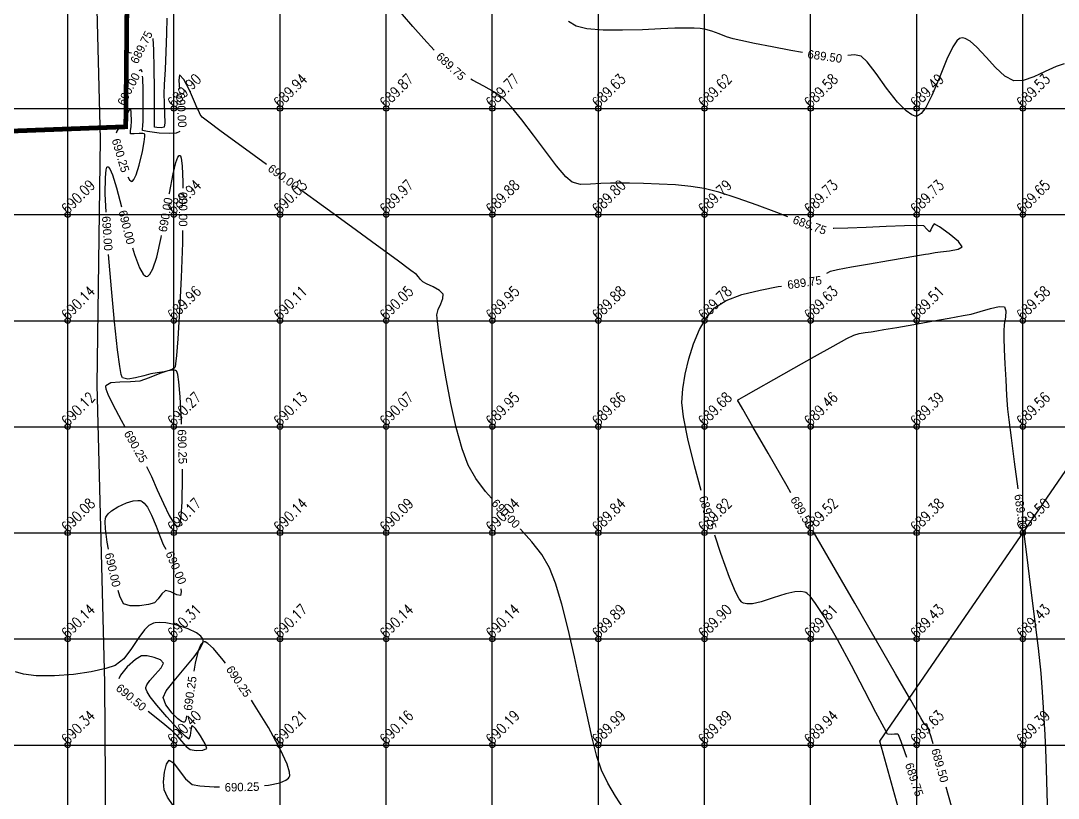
# Model space of a CAD drawing. Header units: millimetres. Extents: x 708400 to 708940, y 1331410 to 1331890.
# Drawn here: x 708567.78 to 708616.67, y 1331692.49 to 1331729.14 of the extents above; entities that cross this region are included whole.
import ezdxf

# ---------------------------------------------------------------- set-up
doc = ezdxf.new("R2010")
doc.units = ezdxf.units.MM
doc.header["$PDMODE"] = 32
doc.header["$PDSIZE"] = 0.25
for name, color, linetype in [('BLOCK LEVELS', 251, 'Continuous'), ('BOUNDARY', 7, 'Continuous'), ('CONT-MJR', 210, 'Continuous'), ('CONT-MNR', 90, 'Continuous'), ('grid', 4, 'Continuous'), ('nala', 190, 'Continuous'), ('Road', 24, 'Continuous')]:
    doc.layers.add(name, color=color, linetype=linetype)
doc.styles.add('RS', font='romans.shx', dxfattribs={"height": 5})

msp = doc.modelspace()

# ---------------------------------------------------------------- linework, layer by layer
at = {"layer": 'BLOCK LEVELS', "color": 251}
for p in [(708575, 1331725, 689.905), (708580, 1331725, 689.939), (708585, 1331725, 689.867), (708590, 1331725, 689.768), (708595, 1331725, 689.631), (708600, 1331725, 689.624), (708605, 1331725, 689.58), (708610, 1331725, 689.486), (708615, 1331725, 689.529), (708570, 1331720, 690.09), (708575, 1331720, 689.938), (708580, 1331720, 690.034), (708585, 1331720, 689.965), (708590, 1331720, 689.882), (708595, 1331720, 689.801), (708600, 1331720, 689.791), (708605, 1331720, 689.734), (708610, 1331720, 689.733), (708615, 1331720, 689.652), (708570, 1331715, 690.143), (708575, 1331715, 689.965), (708580, 1331715, 690.105), (708585, 1331715, 690.046), (708590, 1331715, 689.949), (708595, 1331715, 689.878), (708600, 1331715, 689.776), (708605, 1331715, 689.625), (708610, 1331715, 689.511), (708615, 1331715, 689.576), (708570, 1331710, 690.124), (708575, 1331710, 690.267), (708580, 1331710, 690.134), (708585, 1331710, 690.068), (708590, 1331710, 689.952), (708595, 1331710, 689.856), (708600, 1331710, 689.682), (708605, 1331710, 689.459), (708610, 1331710, 689.386), (708615, 1331710, 689.557), (708570, 1331705, 690.081), (708575, 1331705, 690.168), (708580, 1331705, 690.144), (708585, 1331705, 690.093), (708590, 1331705, 690.037), (708595, 1331705, 689.844), (708600, 1331705, 689.824), (708605, 1331705, 689.521), (708610, 1331705, 689.382), (708615, 1331705, 689.5), (708570, 1331700, 690.137), (708575, 1331700, 690.312), (708580, 1331700, 690.17), (708585, 1331700, 690.138), (708590, 1331700, 690.138), (708595, 1331700, 689.893), (708600, 1331700, 689.898), (708605, 1331700, 689.809), (708610, 1331700, 689.431), (708615, 1331700, 689.43), (708570, 1331695, 690.343), (708575, 1331695, 690.404), (708580, 1331695, 690.208), (708585, 1331695, 690.164), (708590, 1331695, 690.187), (708595, 1331695, 689.989), (708600, 1331695, 689.888), (708605, 1331695, 689.941), (708610, 1331695, 689.633), (708615, 1331695, 689.39)]:
    msp.add_point(p, dxfattribs=at)
at = {"layer": 'BOUNDARY', "ltscale": 0.5, "const_width": 0.221, "elevation": 692.39}
msp.add_lwpolyline([(708710.45, 1331642.096), (708710.067, 1331653.805), (708708.684, 1331680.749), (708706.249, 1331717.468), (708704.335, 1331740.934), (708704.888, 1331747.47), (708708.112, 1331761.169), (708710.703, 1331767.698), (708715.499, 1331773.488), (708723.472, 1331784.822), (708743.11, 1331815.422), (708661.229, 1331819.56), (708617.701, 1331798.963), (708573.069, 1331758.944), (708572.733, 1331724.138), (708515.696, 1331721.996), (708515.598, 1331697.78), (708517.769, 1331681.436), (708519.213, 1331658.969), (708520.123, 1331654.4), (708517.91, 1331623.959)], dxfattribs=at)
at = {"layer": 'CONT-MJR', "flags": 128}
for points, elevation in [([(708604.62, 1331727.637), (708604.062, 1331727.739), (708603.182, 1331727.907), (708602.361, 1331728.067), (708601.714, 1331728.199), (708601.357, 1331728.279), (708601.03, 1331728.385), (708600.685, 1331728.519), (708600.353, 1331728.644), (708600.066, 1331728.727), (708599.798, 1331728.764), (708599.51, 1331728.78), (708599.221, 1331728.786), (708598.947, 1331728.793), (708598.603, 1331728.781), (708597.945, 1331728.748), (708597.087, 1331728.71), (708596.144, 1331728.687), (708595.231, 1331728.696), (708594.46, 1331728.755), (708593.948, 1331728.882), (708593.597, 1331729.104)], 689.5), ([(708616.95, 1331727.105), (708616.572, 1331726.98), (708616.054, 1331726.745), (708615.522, 1331726.499), (708615.014, 1331726.324), (708614.571, 1331726.302), (708614.154, 1331726.518), (708613.713, 1331726.926), (708613.267, 1331727.418), (708612.834, 1331727.886), (708612.511, 1331728.171), (708612.288, 1331728.296), (708612.151, 1331728.324), (708612.086, 1331728.319), (708612.023, 1331728.296), (708611.894, 1331728.19), (708611.695, 1331727.899), (708611.422, 1331727.332), (708611.072, 1331726.468), (708610.716, 1331725.608), (708610.43, 1331725.047), (708610.217, 1331724.765), (708610.075, 1331724.664), (708610.005, 1331724.645), (708609.932, 1331724.646), (708609.772, 1331724.7), (708609.501, 1331724.892), (708609.101, 1331725.305), (708608.578, 1331725.965), (708608.082, 1331726.646), (708607.668, 1331727.196), (708607.389, 1331727.467), (708607.061, 1331727.522), (708606.755, 1331727.497)], 689.5), ([(708573.508, 1331726.707), (708573.507, 1331726.714), (708573.478, 1331726.814), (708573.461, 1331726.831), (708573.436, 1331726.829), (708573.374, 1331726.784), (708573.37, 1331726.779)], 690), ([(708575.275, 1331723.916), (708575.248, 1331723.896), (708575.102, 1331723.845), (708574.796, 1331723.816), (708574.311, 1331723.839), (708573.764, 1331723.912), (708573.518, 1331723.963), (708573.523, 1331724.054), (708573.541, 1331724.158), (708573.548, 1331724.446), (708573.558, 1331725.103), (708573.556, 1331725.883), (708573.537, 1331726.43), (708573.527, 1331726.523)], 690), ([(708579.356, 1331722.355), (708578.194, 1331723.207), (708577.233, 1331723.914), (708576.581, 1331724.397), (708576.327, 1331724.592), (708576.242, 1331724.719), (708576.17, 1331724.867), (708576.102, 1331725.008), (708575.968, 1331725.316), (708575.728, 1331725.861), (708575.467, 1331726.374), (708575.269, 1331726.582), (708575.228, 1331726.315), (708575.261, 1331725.918)], 690), ([(708571.776, 1331724.102), (708571.77, 1331724.093), (708571.746, 1331724.05), (708571.726, 1331724.021), (708571.636, 1331724.039), (708571.522, 1331724.062), (708571.393, 1331724.088)], 690), ([(708574.784, 1331720.974), (708574.792, 1331721.015), (708574.966, 1331721.924), (708575.097, 1331722.46), (708575.19, 1331722.706), (708575.25, 1331722.78), (708575.28, 1331722.786), (708575.304, 1331722.768), (708575.346, 1331722.652), (708575.393, 1331722.295), (708575.427, 1331721.53), (708575.427, 1331721.252)], 690), ([(708571.805, 1331720.11), (708571.77, 1331720.982), (708571.773, 1331721.75), (708571.806, 1331722.111), (708571.845, 1331722.23), (708571.87, 1331722.25), (708571.906, 1331722.244), (708571.982, 1331722.161), (708572.11, 1331721.875), (708572.299, 1331721.26), (708572.529, 1331720.373)], 690), ([(708589.962, 1331706.641), (708589.684, 1331706.956), (708589.225, 1331707.564), (708588.867, 1331708.187), (708588.576, 1331708.965), (708588.3, 1331709.965), (708588.047, 1331711.093), (708587.825, 1331712.253), (708587.641, 1331713.347), (708587.501, 1331714.28), (708587.414, 1331714.957), (708587.387, 1331715.28), (708587.452, 1331715.528), (708587.573, 1331715.793), (708587.675, 1331716.044), (708587.682, 1331716.251), (708587.511, 1331716.427), (708587.212, 1331716.594), (708586.91, 1331716.734), (708586.728, 1331716.83), (708586.624, 1331716.939), (708586.526, 1331717.064), (708586.425, 1331717.176), (708586.168, 1331717.368), (708585.514, 1331717.848), (708584.551, 1331718.554), (708583.368, 1331719.42), (708582.052, 1331720.382), (708580.969, 1331721.174)], 690), ([(708575.411, 1331719.252), (708575.399, 1331718.675), (708575.343, 1331717.041), (708575.27, 1331715.479), (708575.189, 1331714.147), (708575.126, 1331713.352), (708575.081, 1331712.967), (708575.054, 1331712.83), (708575.042, 1331712.8), (708575.012, 1331712.768), (708574.935, 1331712.711), (708574.785, 1331712.646), (708574.541, 1331712.587), (708574.21, 1331712.538), (708573.908, 1331712.491), (708573.579, 1331712.407), (708573.189, 1331712.305), (708572.824, 1331712.251), (708572.572, 1331712.308), (708572.556, 1331712.334), (708572.519, 1331712.466), (708572.452, 1331712.842), (708572.347, 1331713.626), (708572.201, 1331714.947), (708572.055, 1331716.5), (708571.924, 1331718.113)], 690), ([(708573.045, 1331718.441), (708573.139, 1331718.116), (708573.376, 1331717.489), (708573.552, 1331717.193), (708573.668, 1331717.1), (708573.725, 1331717.089), (708573.774, 1331717.102), (708573.871, 1331717.186), (708574.012, 1331717.447), (708574.192, 1331717.998), (708574.405, 1331718.918), (708574.422, 1331719.007)], 690), ([(708604.075, 1331706.89), (708603.899, 1331707.195), (708603, 1331708.754), (708602.283, 1331709.999), (708601.807, 1331710.823), (708601.634, 1331711.124), (708601.596, 1331711.181), (708601.564, 1331711.23), (708601.583, 1331711.283), (708601.589, 1331711.285), (708601.618, 1331711.293), (708601.638, 1331711.298), (708601.857, 1331711.424), (708602.437, 1331711.755), (708603.263, 1331712.226), (708604.218, 1331712.769), (708605.188, 1331713.317), (708606.058, 1331713.803), (708606.712, 1331714.162), (708607.036, 1331714.324), (708607.294, 1331714.395), (708607.575, 1331714.442), (708607.86, 1331714.479), (708608.128, 1331714.519), (708608.455, 1331714.577), (708609.071, 1331714.685), (708609.863, 1331714.825), (708610.72, 1331714.978), (708611.531, 1331715.122), (708612.183, 1331715.24), (708612.566, 1331715.311), (708612.995, 1331715.425), (708613.474, 1331715.57), (708613.891, 1331715.671), (708614.139, 1331715.651), (708614.203, 1331715.463), (708614.181, 1331715.159), (708614.128, 1331714.816), (708614.099, 1331714.506), (708614.107, 1331714.19), (708614.127, 1331713.649), (708614.156, 1331712.964), (708614.193, 1331712.214), (708614.237, 1331711.478), (708614.284, 1331710.836), (708614.34, 1331710.331), (708614.447, 1331709.48), (708614.595, 1331708.353), (708614.765, 1331707.068)], 689.5), ([(708571.915, 1331704.236), (708571.856, 1331704.555), (708571.774, 1331705.186), (708571.758, 1331705.537), (708571.774, 1331705.693), (708571.791, 1331705.743), (708571.82, 1331705.791), (708571.9, 1331705.889), (708572.068, 1331706.037), (708572.356, 1331706.223), (708572.766, 1331706.411), (708573.086, 1331706.504), (708573.297, 1331706.529), (708573.414, 1331706.519), (708573.464, 1331706.506), (708573.511, 1331706.483), (708573.606, 1331706.402), (708573.75, 1331706.203), (708573.939, 1331705.838), (708574.16, 1331705.308), (708574.353, 1331704.807), (708574.501, 1331704.457), (708574.623, 1331704.238)], 690), ([(708596.214, 1331691.966), (708595.809, 1331692.586), (708595.446, 1331693.205), (708595.148, 1331693.819), (708594.934, 1331694.467), (708594.695, 1331695.405), (708594.434, 1331696.554), (708594.158, 1331697.832), (708593.87, 1331699.159), (708593.576, 1331700.455), (708593.28, 1331701.641), (708592.988, 1331702.635), (708592.704, 1331703.357), (708592.333, 1331703.978), (708591.864, 1331704.583), (708591.333, 1331705.178), (708591.329, 1331705.182)], 690), ([(708610.782, 1331695.06), (708610.659, 1331695.433), (708610.529, 1331695.822), (708610.471, 1331695.986), (708610.418, 1331695.988), (708610.364, 1331695.989), (708610.191, 1331696.288), (708609.716, 1331697.111), (708608.998, 1331698.354), (708608.099, 1331699.912), (708607.079, 1331701.68), (708605.999, 1331703.554), (708605.141, 1331705.042)], 689.5), ([(708615.043, 1331704.953), (708615.169, 1331703.986), (708615.369, 1331702.427), (708615.555, 1331700.93), (708615.716, 1331699.562), (708615.841, 1331698.391), (708615.919, 1331697.484), (708615.981, 1331696.519), (708616.037, 1331695.48), (708616.085, 1331694.397), (708616.123, 1331693.298), (708616.147, 1331692.212), (708616.155, 1331691.169), (708616.145, 1331690.197), (708616.113, 1331689.326), (708616.07, 1331688.767)], 689.5), ([(708575.335, 1331702.368), (708575.35, 1331702.213), (708575.318, 1331702.046), (708575.133, 1331702.084), (708574.853, 1331702.226), (708574.605, 1331702.283), (708574.43, 1331702.131), (708574.264, 1331701.883), (708574.079, 1331701.702), (708573.803, 1331701.625), (708573.375, 1331701.565), (708572.935, 1331701.562), (708572.621, 1331701.66), (708572.451, 1331702.01), (708572.369, 1331702.289)], 690), ([(708573.787, 1331696.59), (708574.084, 1331696.357), (708574.575, 1331695.974), (708574.862, 1331695.737), (708575.1, 1331695.479), (708575.351, 1331695.183), (708575.584, 1331694.925), (708575.771, 1331694.783), (708576.05, 1331694.739), (708576.365, 1331694.76), (708576.546, 1331694.842), (708576.476, 1331695.059), (708576.261, 1331695.429), (708576.018, 1331695.775), (708575.866, 1331695.922), (708575.85, 1331695.911), (708575.824, 1331695.852), (708575.799, 1331695.696), (708575.771, 1331695.453), (708575.708, 1331695.28), (708575.526, 1331695.423), (708575.144, 1331695.806), (708574.665, 1331696.325), (708574.193, 1331696.877), (708573.889, 1331697.271), (708573.739, 1331697.504), (708573.689, 1331697.617), (708573.681, 1331697.659), (708573.685, 1331697.715), (708573.729, 1331697.838), (708573.864, 1331698.041), (708574.114, 1331698.324), (708574.407, 1331698.644), (708574.512, 1331698.863), (708574.363, 1331699.008), (708574.075, 1331699.133), (708573.748, 1331699.21), (708573.48, 1331699.206), (708573.185, 1331699.032), (708572.804, 1331698.691), (708572.478, 1331698.295), (708572.409, 1331698.115)], 690.5), ([(708615.725, 1331686.661), (708615.51, 1331685.692), (708615.259, 1331684.654), (708615.017, 1331683.709), (708614.812, 1331682.936), (708614.668, 1331682.413), (708614.613, 1331682.22), (708614.562, 1331682.198), (708614.512, 1331682.176), (708614.5, 1331682.05), (708614.477, 1331681.929), (708614.45, 1331682.042), (708614.427, 1331682.21), (708614.345, 1331682.504), (708614.129, 1331683.276), (708613.807, 1331684.422), (708613.408, 1331685.837), (708612.963, 1331687.418), (708612.5, 1331689.06), (708612.049, 1331690.659), (708611.639, 1331692.112), (708611.383, 1331693.013)], 689.5)]:
    msp.add_lwpolyline(points, dxfattribs=dict(at, elevation=elevation))
at = {"layer": 'CONT-MNR', "flags": 128}
for points, elevation in [([(708587.265, 1331727.757), (708586.773, 1331728.284), (708586.251, 1331728.871), (708585.779, 1331729.433), (708585.41, 1331729.914), (708585.196, 1331730.259), (708585.075, 1331730.657), (708585.021, 1331731.106), (708584.996, 1331731.577), (708584.96, 1331732.039), (708584.876, 1331732.461), (708584.699, 1331732.875), (708584.287, 1331733.755), (708583.684, 1331735.016), (708582.933, 1331736.57), (708582.551, 1331737.355)], 689.75), ([(708574.669, 1331729.254), (708574.658, 1331728.529), (708574.625, 1331727.677), (708574.582, 1331726.832), (708574.545, 1331726.128), (708574.528, 1331725.699), (708574.539, 1331725.253), (708574.561, 1331724.748), (708574.571, 1331724.322), (708574.545, 1331724.114), (708574.395, 1331724.084), (708574.189, 1331724.104), (708574.086, 1331724.122), (708574.091, 1331724.172), (708574.092, 1331724.42), (708574.09, 1331725.057), (708574.085, 1331725.929), (708574.071, 1331726.881), (708574.048, 1331727.758), (708574.019, 1331728.299)], 689.75), ([(708572.997, 1331727.6), (708572.908, 1331727.626), (708572.767, 1331727.671)], 689.75), ([(708603.932, 1331719.899), (708603.406, 1331720.1), (708602.486, 1331720.442), (708601.546, 1331720.775), (708600.682, 1331721.053), (708599.991, 1331721.232), (708599.356, 1331721.329), (708598.631, 1331721.395), (708597.872, 1331721.437), (708597.132, 1331721.462), (708596.467, 1331721.474), (708595.931, 1331721.481), (708595.579, 1331721.488), (708595.121, 1331721.471), (708594.63, 1331721.428), (708594.159, 1331721.424), (708593.76, 1331721.521), (708593.471, 1331721.779), (708593.035, 1331722.298), (708592.507, 1331722.982), (708591.94, 1331723.736), (708591.388, 1331724.463), (708590.905, 1331725.067), (708590.544, 1331725.452), (708590.104, 1331725.771), (708589.598, 1331726.056), (708589.07, 1331726.329), (708588.985, 1331726.377)], 689.75), ([(708572.837, 1331721.78), (708572.913, 1331721.64), (708572.985, 1331721.57), (708573.018, 1331721.562), (708573.051, 1331721.573), (708573.12, 1331721.65), (708573.228, 1331721.877), (708573.371, 1331722.322), (708573.523, 1331722.966), (708573.606, 1331723.427), (708573.634, 1331723.675), (708573.634, 1331723.771), (708573.627, 1331723.792), (708573.605, 1331723.81), (708573.531, 1331723.828), (708573.369, 1331723.826), (708573.13, 1331723.8), (708572.951, 1331723.804), (708572.951, 1331723.955), (708572.991, 1331724.144), (708572.997, 1331724.41), (708572.995, 1331724.793), (708572.965, 1331724.996), (708572.892, 1331724.92), (708572.801, 1331724.752), (708572.738, 1331724.628)], 690.25), ([(708572.428, 1331724.127), (708572.422, 1331724.117), (708572.4, 1331724.084), (708572.354, 1331724.014), (708572.308, 1331723.933), (708572.286, 1331723.842)], 690.25), ([(708605.763, 1331717.245), (708605.943, 1331717.335), (708606.268, 1331717.408), (708606.922, 1331717.531), (708607.769, 1331717.68), (708608.676, 1331717.837), (708609.507, 1331717.978), (708610.129, 1331718.082), (708610.408, 1331718.129), (708610.559, 1331718.156), (708610.718, 1331718.183), (708610.869, 1331718.212), (708611.122, 1331718.241), (708611.544, 1331718.291), (708611.947, 1331718.371), (708612.145, 1331718.487), (708611.968, 1331718.735), (708611.531, 1331719.1), (708611.069, 1331719.428), (708610.819, 1331719.564), (708610.741, 1331719.459), (708610.672, 1331719.281), (708610.603, 1331719.182), (708610.479, 1331719.309), (708610.331, 1331719.475), (708610.057, 1331719.48), (708609.42, 1331719.463), (708608.562, 1331719.432), (708607.625, 1331719.395), (708606.753, 1331719.361), (708606.088, 1331719.338), (708606.069, 1331719.337)], 689.75), ([(708599.845, 1331707.002), (708599.526, 1331708.161), (708599.214, 1331709.431), (708599.006, 1331710.461), (708598.936, 1331711.14), (708598.98, 1331711.781), (708599.088, 1331712.481), (708599.256, 1331713.205), (708599.483, 1331713.916), (708599.764, 1331714.577), (708600.097, 1331715.153), (708600.48, 1331715.606), (708601.021, 1331715.95), (708601.767, 1331716.226), (708602.619, 1331716.443), (708603.479, 1331716.608), (708603.63, 1331716.632)], 689.75), ([(708575.365, 1331710.127), (708575.362, 1331710.242), (708575.299, 1331711.408), (708575.235, 1331712.119), (708575.18, 1331712.47), (708575.141, 1331712.598), (708575.12, 1331712.626), (708575.075, 1331712.651), (708574.955, 1331712.67), (708574.72, 1331712.633), (708574.338, 1331712.505), (708573.831, 1331712.3), (708573.393, 1331712.155), (708572.954, 1331712.115), (708572.459, 1331712.105), (708572.03, 1331712.065), (708571.792, 1331711.936), (708571.784, 1331711.902), (708571.799, 1331711.793), (708571.892, 1331711.534), (708572.118, 1331711.052), (708572.512, 1331710.307), (708572.682, 1331710.002)], 690.25), ([(708573.714, 1331708.135), (708573.938, 1331707.661), (708574.217, 1331707.025), (708574.503, 1331706.379), (708574.778, 1331705.815), (708574.978, 1331705.485), (708575.11, 1331705.34), (708575.188, 1331705.303), (708575.223, 1331705.305), (708575.247, 1331705.324), (708575.29, 1331705.436), (708575.342, 1331705.766), (708575.388, 1331706.457), (708575.411, 1331707.605), (708575.408, 1331707.994)], 690.25), ([(708609.533, 1331694.414), (708609.442, 1331694.681), (708609.269, 1331695.172), (708609.18, 1331695.403), (708609.144, 1331695.481), (708609.134, 1331695.496), (708609.111, 1331695.508), (708609.053, 1331695.52), (708608.946, 1331695.515), (708608.791, 1331695.494), (708608.631, 1331695.513), (708608.461, 1331695.806), (708608.079, 1331696.538), (708607.547, 1331697.566), (708606.927, 1331698.748), (708606.279, 1331699.943), (708605.664, 1331701.009), (708605.239, 1331701.672), (708604.978, 1331702.012), (708604.84, 1331702.147), (708604.783, 1331702.183), (708604.71, 1331702.212), (708604.545, 1331702.242), (708604.259, 1331702.228), (708603.826, 1331702.128), (708603.244, 1331701.935), (708602.67, 1331701.746), (708602.256, 1331701.654), (708601.991, 1331701.649), (708601.843, 1331701.687), (708601.779, 1331701.72), (708601.737, 1331701.755), (708601.638, 1331701.888), (708601.459, 1331702.227), (708601.174, 1331702.901), (708600.768, 1331704.02), (708600.482, 1331704.897)], 689.75), ([(708575.599, 1331696.38), (708575.557, 1331696.193), (708575.513, 1331696.093), (708575.491, 1331696.076), (708575.454, 1331696.075), (708575.36, 1331696.108), (708575.182, 1331696.234), (708574.918, 1331696.499), (708574.628, 1331696.895), (708574.496, 1331697.244), (708574.639, 1331697.547), (708575.008, 1331698.022), (708575.484, 1331698.585), (708575.95, 1331699.153), (708576.236, 1331699.555), (708576.36, 1331699.797), (708576.385, 1331699.921), (708576.378, 1331699.969), (708576.354, 1331700.022), (708576.268, 1331700.127), (708576.06, 1331700.284), (708575.671, 1331700.477), (708575.09, 1331700.667), (708574.62, 1331700.757), (708574.303, 1331700.776), (708574.122, 1331700.761), (708574.043, 1331700.744), (708573.969, 1331700.719), (708573.825, 1331700.632), (708573.615, 1331700.43), (708573.341, 1331700.065), (708572.997, 1331699.545), (708572.635, 1331699.067), (708572.238, 1331698.752), (708571.791, 1331698.604), (708571.105, 1331698.454), (708570.272, 1331698.328), (708569.379, 1331698.254), (708568.517, 1331698.258), (708567.909, 1331698.336), (708567.531, 1331698.447)], 690.25), ([(708577.425, 1331698.86), (708577.322, 1331698.999), (708576.86, 1331699.545), (708576.596, 1331699.791), (708576.471, 1331699.863), (708576.425, 1331699.867), (708576.373, 1331699.847), (708576.276, 1331699.741), (708576.146, 1331699.445), (708575.997, 1331698.858), (708575.933, 1331698.487)], 690.25), ([(708579.276, 1331693.091), (708579.459, 1331693.108), (708579.994, 1331693.221), (708580.28, 1331693.34), (708580.402, 1331693.437), (708580.438, 1331693.491), (708580.456, 1331693.55), (708580.446, 1331693.721), (708580.333, 1331694.097), (708580.025, 1331694.777), (708579.454, 1331695.82), (708578.754, 1331696.958), (708578.65, 1331697.113)], 690.25), ([(708574.97, 1331692.155), (708574.702, 1331692.545), (708574.543, 1331692.896), (708574.513, 1331693.269), (708574.553, 1331693.714), (708574.647, 1331694.096), (708574.781, 1331694.284), (708574.976, 1331694.154), (708575.242, 1331693.797), (708575.549, 1331693.4), (708575.864, 1331693.147), (708576.229, 1331693.081), (708576.893, 1331693.031), (708577.143, 1331693.024)], 690.25)]:
    msp.add_lwpolyline(points, dxfattribs=dict(at, elevation=elevation))
at = {"layer": 'grid'}
for p, q in [((708570, 1331410), (708570, 1331890)), ((708575, 1331410), (708575, 1331890)), ((708580, 1331410), (708580, 1331890)), ((708585, 1331410), (708585, 1331890)), ((708590, 1331410), (708590, 1331890)), ((708595, 1331410), (708595, 1331890)), ((708600, 1331410), (708600, 1331890)), ((708605, 1331410), (708605, 1331890)), ((708610, 1331410), (708610, 1331890)), ((708615, 1331410), (708615, 1331890)), ((708400, 1331725), (708845, 1331725)), ((708400, 1331720), (708845, 1331720)), ((708400, 1331715), (708845, 1331715)), ((708400, 1331710), (708845, 1331710)), ((708400, 1331705), (708845, 1331705)), ((708400, 1331700), (708845, 1331700)), ((708400, 1331695), (708845, 1331695))]:
    msp.add_line(p, q, dxfattribs=at)
at = {"layer": 'nala', "elevation": 691.765}
msp.add_lwpolyline([(708647.411, 1331587.742), (708646.184, 1331592.202), (708643.845, 1331601.444), (708641.591, 1331606.677), (708642.002, 1331615.92), (708641.142, 1331617.767), (708636.468, 1331626.701), (708633.59, 1331639.262), (708632.549, 1331643.944), (708631.215, 1331650.927), (708630.755, 1331655.603), (708629.345, 1331660.975), (708625.773, 1331667.889), (708611.869, 1331682.174), (708608.262, 1331695.176), (708624.005, 1331718.091), (708626.832, 1331733.391), (708627.824, 1331740.055)], dxfattribs=at)
at = {"layer": 'Road', "elevation": 689.669}
msp.add_lwpolyline([(708571.62, 1331753.344), (708571.157, 1331738.249), (708571.521, 1331723.553), (708571.371, 1331711.977), (708571.723, 1331697.926), (708571.847, 1331681.797), (708572.229, 1331669.242), (708571.957, 1331659.817), (708572.618, 1331644.738)], dxfattribs=at)

# ---------------------------------------------------------------- texts
at = {"layer": 'BLOCK LEVELS', "color": 251, "style": 'RS', "width": 0.8}
for s, p in [('689.90', (708575, 1331725, 689.905)), ('689.94', (708580, 1331725, 689.939)), ('689.87', (708585, 1331725, 689.867)), ('689.77', (708590, 1331725, 689.768)), ('689.63', (708595, 1331725, 689.631)), ('689.62', (708600, 1331725, 689.624)), ('689.58', (708605, 1331725, 689.58)), ('689.49', (708610, 1331725, 689.486)), ('689.53', (708615, 1331725, 689.529)), ('690.09', (708570, 1331720, 690.09)), ('689.94', (708575, 1331720, 689.938)), ('690.03', (708580, 1331720, 690.034)), ('689.97', (708585, 1331720, 689.965)), ('689.88', (708590, 1331720, 689.882)), ('689.80', (708595, 1331720, 689.801)), ('689.79', (708600, 1331720, 689.791)), ('689.73', (708605, 1331720, 689.734)), ('689.73', (708610, 1331720, 689.733)), ('689.65', (708615, 1331720, 689.652)), ('690.14', (708570, 1331715, 690.143)), ('689.96', (708575, 1331715, 689.965)), ('690.11', (708580, 1331715, 690.105)), ('690.05', (708585, 1331715, 690.046)), ('689.95', (708590, 1331715, 689.949)), ('689.88', (708595, 1331715, 689.878)), ('689.78', (708600, 1331715, 689.776)), ('689.63', (708605, 1331715, 689.625)), ('689.51', (708610, 1331715, 689.511)), ('689.58', (708615, 1331715, 689.576)), ('690.12', (708570, 1331710, 690.124)), ('690.27', (708575, 1331710, 690.267)), ('690.13', (708580, 1331710, 690.134)), ('690.07', (708585, 1331710, 690.068)), ('689.95', (708590, 1331710, 689.952)), ('689.86', (708595, 1331710, 689.856)), ('689.68', (708600, 1331710, 689.682)), ('689.46', (708605, 1331710, 689.459)), ('689.39', (708610, 1331710, 689.386)), ('689.56', (708615, 1331710, 689.557)), ('690.08', (708570, 1331705, 690.081)), ('690.17', (708575, 1331705, 690.168)), ('690.14', (708580, 1331705, 690.144)), ('690.09', (708585, 1331705, 690.093)), ('690.04', (708590, 1331705, 690.037)), ('689.84', (708595, 1331705, 689.844)), ('689.82', (708600, 1331705, 689.824)), ('689.52', (708605, 1331705, 689.521)), ('689.38', (708610, 1331705, 689.382)), ('689.50', (708615, 1331705, 689.5)), ('690.14', (708570, 1331700, 690.137)), ('690.31', (708575, 1331700, 690.312)), ('690.17', (708580, 1331700, 690.17)), ('690.14', (708585, 1331700, 690.138)), ('690.14', (708590, 1331700, 690.138)), ('689.89', (708595, 1331700, 689.893)), ('689.90', (708600, 1331700, 689.898)), ('689.81', (708605, 1331700, 689.809)), ('689.43', (708610, 1331700, 689.431)), ('689.43', (708615, 1331700, 689.43)), ('690.34', (708570, 1331695, 690.343)), ('690.40', (708575, 1331695, 690.404)), ('690.21', (708580, 1331695, 690.208)), ('690.16', (708585, 1331695, 690.164)), ('690.19', (708590, 1331695, 690.187)), ('689.99', (708595, 1331695, 689.989)), ('689.89', (708600, 1331695, 689.888)), ('689.94', (708605, 1331695, 689.941)), ('689.63', (708610, 1331695, 689.633)), ('689.39', (708615, 1331695, 689.39))]:
    msp.add_text(s, height=0.5, rotation=45.0066, dxfattribs=at).set_placement(p)
at = {"layer": 'CONT-MJR', "char_height": 0.4, "attachment_point": 5}
for s, insert, rotation in [('{689.50}', (708605.671, 1331727.456, 689.5), 351.9543), ('{690.00}', (708572.87, 1331725.911, 690), 62.4879), ('{690.00}', (708575.355, 1331724.922, 690), 273.1862), ('{690.00}', (708580.163, 1331721.765, 690), 323.7903), ('{690.00}', (708575.43, 1331720.252, 690), 270.159), ('{690.00}', (708574.608, 1331719.99, 690), 79.871), ('{690.00}', (708572.777, 1331719.404, 690), 284.2947), ('{690.00}', (708571.86, 1331719.111, 690), 273.7082), ('{689.50}', (708614.904, 1331706.01, 689.5), 277.5201), ('{690.00}', (708590.64, 1331705.906, 690), 313.4861), ('{689.50}', (708604.608, 1331705.966, 689.5), 299.9692), ('{690.00}', (708572.116, 1331703.256, 690), 283.1436), ('{690.00}', (708575.102, 1331703.356, 690), 293.1392), ('{690.50}', (708572.987, 1331697.244, 690.5), 320.2384), ('{689.50}', (708611.092, 1331694.039, 689.5), 285.8671)]:
    msp.add_mtext(s, dxfattribs=dict(at, insert=insert, rotation=rotation))
at = {"layer": 'CONT-MNR', "char_height": 0.4, "attachment_point": 5}
for s, insert, rotation in [('{689.75}', (708573.475, 1331727.885, 689.75), 63.3383), ('{689.75}', (708588.051, 1331726.986, 689.75), 317.3246), ('{690.25}', (708572.485, 1331722.788, 690.25), 286.6753), ('{689.75}', (708604.96, 1331719.506, 689.75), 339.9183), ('{689.75}', (708604.717, 1331716.799, 689.75), 8.4277), ('{690.25}', (708573.202, 1331709.071, 690.25), 299.3531), ('{690.25}', (708575.396, 1331709.061, 690.25), 271.6839), ('{689.75}', (708600.156, 1331705.947, 689.75), 286.6786), ('{690.25}', (708578.056, 1331697.999, 690.25), 303.8443), ('{690.25}', (708575.767, 1331697.434, 690.25), 81.8364), ('{689.75}', (708609.883, 1331693.371, 689.75), 288.3087), ('{690.25}', (708578.211, 1331693.02, 690.25), 1.3451)]:
    msp.add_mtext(s, dxfattribs=dict(at, insert=insert, rotation=rotation))

doc.saveas('drawing.dxf')
